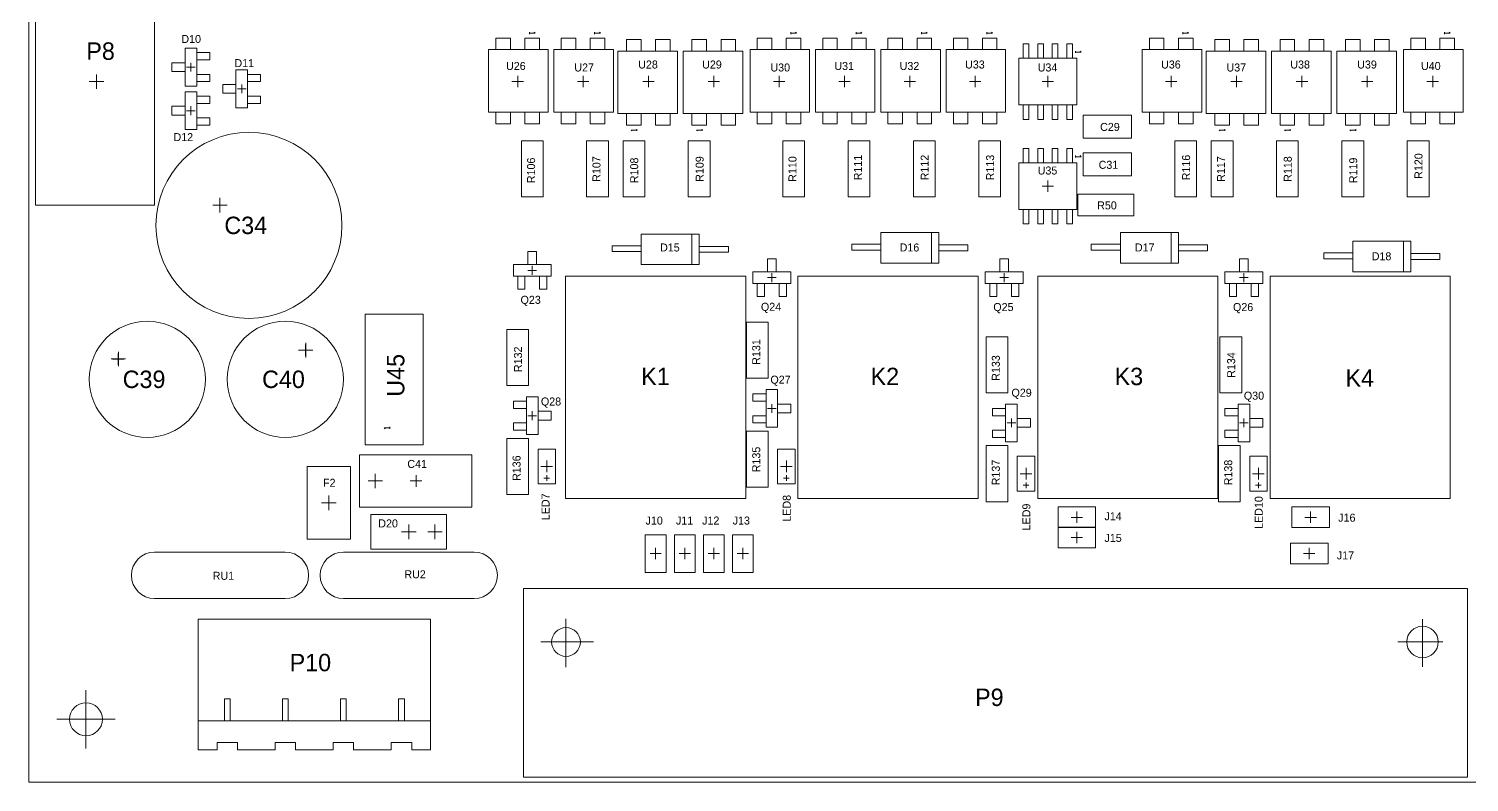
# Model space of a CAD drawing. Header units: millimetres. Extents: x 52 to 245, y 27 to 183.
# Drawn here: x 52.5 to 178.5, y 27 to 92.9 of the extents above; entities that cross this region are included whole.
import ezdxf

# ---------------------------------------------------------------- set-up
doc = ezdxf.new("R2010")
doc.units = ezdxf.units.MM
doc.layers.add('Mechanical15', color=56, linetype='Continuous')

msp = doc.modelspace()

# ---------------------------------------------------------------- linework, layer by layer
at = {"layer": 'Mechanical15', "color": 0, "lineweight": 5}
for p, q in [((52.5, 27), (52.5, 183.5)), ((53.09, 77.47), (53.09, 99.06)), ((63.5, 77.47), (63.5, 99.06)), ((93.34, 91.06), (93.34, 92.07)), ((93.34, 92.07), (94.61, 92.07)), ((94.61, 91.06), (94.61, 92.07)), ((95.88, 92.07), (97.15, 92.07)), ((95.88, 91.06), (95.88, 92.07)), ((96.27, 92.58), (96.27, 92.42)), ((96.27, 92.42), (96.27, 92.5)), ((96.27, 92.5), (96.77, 92.5)), ((96.77, 92.5), (96.68, 92.58)), ((97.15, 91.06), (97.15, 92.07)), ((99.06, 91.06), (99.06, 92.07)), ((99.06, 92.07), (100.33, 92.07)), ((100.33, 91.06), (100.33, 92.07)), ((101.6, 92.07), (102.87, 92.07)), ((101.6, 91.06), (101.6, 92.07)), ((101.98, 92.58), (101.98, 92.42)), ((101.98, 92.42), (101.98, 92.5)), ((101.98, 92.5), (102.48, 92.5)), ((102.48, 92.5), (102.4, 92.58)), ((102.87, 91.06), (102.87, 92.07)), ((104.77, 90.93), (104.77, 91.95)), ((104.77, 91.95), (106.04, 91.95)), ((106.04, 90.93), (106.04, 91.95)), ((107.31, 90.93), (107.31, 91.95)), ((107.31, 91.95), (108.58, 91.95)), ((108.58, 90.93), (108.58, 91.95)), ((110.49, 90.93), (110.49, 91.95)), ((110.49, 91.95), (111.76, 91.95)), ((111.76, 90.93), (111.76, 91.95)), ((113.03, 90.93), (113.03, 91.95)), ((113.03, 91.95), (114.3, 91.95)), ((114.3, 90.93), (114.3, 91.95)), ((116.2, 92.07), (117.47, 92.07)), ((116.2, 91.06), (116.2, 92.07)), ((117.47, 91.06), (117.47, 92.07)), ((118.74, 91.06), (118.74, 92.07)), ((118.74, 92.07), (120.01, 92.07)), ((119.13, 92.58), (119.13, 92.42)), ((119.13, 92.42), (119.13, 92.5)), ((119.13, 92.5), (119.63, 92.5)), ((119.63, 92.5), (119.54, 92.58)), ((120.01, 91.06), (120.01, 92.07)), ((121.92, 92.07), (123.19, 92.07)), ((121.92, 91.06), (121.92, 92.07)), ((123.19, 91.06), (123.19, 92.07)), ((124.46, 91.06), (124.46, 92.07)), ((124.46, 92.07), (125.73, 92.07)), ((124.84, 92.58), (124.84, 92.42)), ((124.84, 92.42), (124.84, 92.5)), ((124.84, 92.5), (125.34, 92.5)), ((125.34, 92.5), (125.26, 92.58)), ((125.73, 91.06), (125.73, 92.07)), ((127.63, 92.07), (128.9, 92.07)), ((127.63, 91.06), (127.63, 92.07)), ((128.9, 91.06), (128.9, 92.07)), ((130.17, 91.06), (130.17, 92.07)), ((130.17, 92.07), (131.44, 92.07)), ((130.56, 92.58), (130.56, 92.42)), ((130.56, 92.42), (130.56, 92.5)), ((130.56, 92.5), (131.06, 92.5)), ((131.06, 92.5), (130.97, 92.58)), ((131.44, 91.06), (131.44, 92.07)), ((133.35, 92.07), (134.62, 92.07)), ((133.35, 91.06), (133.35, 92.07)), ((134.62, 91.06), (134.62, 92.07)), ((135.89, 91.06), (135.89, 92.07)), ((135.89, 92.07), (137.16, 92.07)), ((136.27, 92.58), (136.27, 92.42)), ((136.27, 92.42), (136.27, 92.5)), ((136.27, 92.5), (136.77, 92.5)), ((136.77, 92.5), (136.69, 92.58)), ((137.16, 91.06), (137.16, 92.07)), ((150.5, 91.06), (150.5, 92.07)), ((150.5, 92.07), (151.76, 92.07)), ((151.76, 91.06), (151.76, 92.07)), ((153.03, 92.07), (154.31, 92.07)), ((153.03, 91.06), (153.03, 92.07)), ((153.42, 92.58), (153.42, 92.42)), ((153.42, 92.42), (153.42, 92.5)), ((153.42, 92.5), (153.92, 92.5)), ((153.92, 92.5), (153.83, 92.58)), ((154.31, 91.06), (154.31, 92.07)), ((156.21, 91.95), (157.48, 91.95)), ((156.21, 90.93), (156.21, 91.95)), ((157.48, 90.93), (157.48, 91.95)), ((158.75, 91.95), (160.02, 91.95)), ((158.75, 90.93), (158.75, 91.95)), ((160.02, 90.93), (160.02, 91.95)), ((161.93, 91.95), (163.19, 91.95)), ((161.93, 90.93), (161.93, 91.95)), ((163.19, 90.93), (163.19, 91.95)), ((164.47, 91.95), (165.74, 91.95)), ((164.47, 90.93), (164.47, 91.95)), ((165.74, 90.93), (165.74, 91.95)), ((167.64, 90.93), (167.64, 91.95)), ((167.64, 91.95), (168.91, 91.95)), ((168.91, 90.93), (168.91, 91.95)), ((170.18, 90.93), (170.18, 91.95)), ((170.18, 91.95), (171.45, 91.95)), ((171.45, 90.93), (171.45, 91.95)), ((173.35, 91.06), (173.35, 92.07)), ((173.35, 92.07), (174.62, 92.07)), ((174.62, 91.06), (174.62, 92.07)), ((175.9, 92.07), (177.16, 92.07)), ((175.9, 91.06), (175.9, 92.07)), ((176.28, 92.58), (176.28, 92.42)), ((176.28, 92.42), (176.28, 92.5)), ((176.28, 92.5), (176.78, 92.5)), ((176.78, 92.5), (176.69, 92.58)), ((177.16, 91.06), (177.16, 92.07)), ((66.17, 87.88), (66.17, 91.19)), ((66.17, 91.19), (67.18, 91.19)), ((67.18, 87.88), (67.18, 91.19)), ((67.18, 90.8), (68.33, 90.8)), ((68.33, 90.17), (68.33, 90.8)), ((92.71, 85.6), (92.71, 91.06)), ((92.71, 91.06), (97.92, 91.06)), ((97.92, 85.6), (97.92, 91.06)), ((98.42, 85.6), (98.42, 91.06)), ((98.42, 91.06), (103.63, 91.06)), ((103.63, 85.6), (103.63, 91.06)), ((104.01, 85.47), (104.01, 90.93)), ((104.01, 90.93), (109.22, 90.93)), ((109.22, 85.47), (109.22, 90.93)), ((109.73, 85.47), (109.73, 90.93)), ((109.73, 90.93), (114.94, 90.93)), ((114.94, 85.47), (114.94, 90.93)), ((115.57, 91.06), (120.78, 91.06)), ((115.57, 85.6), (115.57, 91.06)), ((120.78, 85.6), (120.78, 91.06)), ((121.28, 91.06), (126.49, 91.06)), ((121.28, 85.6), (121.28, 91.06)), ((126.49, 85.6), (126.49, 91.06)), ((127, 91.06), (132.21, 91.06)), ((127, 85.6), (127, 91.06)), ((132.21, 85.6), (132.21, 91.06)), ((132.71, 91.06), (137.92, 91.06)), ((132.71, 85.6), (132.71, 91.06)), ((137.92, 85.6), (137.92, 91.06)), ((139.45, 91.57), (139.95, 91.57)), ((139.45, 90.3), (139.45, 91.57)), ((139.95, 90.3), (139.95, 91.57)), ((140.72, 91.57), (141.22, 91.57)), ((140.72, 90.3), (140.72, 91.57)), ((141.22, 90.3), (141.22, 91.57)), ((141.99, 91.57), (142.49, 91.57)), ((141.99, 90.3), (141.99, 91.57)), ((142.49, 90.3), (142.49, 91.57)), ((143.26, 90.3), (143.26, 91.57)), ((143.26, 91.57), (143.76, 91.57)), ((143.76, 90.3), (143.76, 91.57)), ((144.02, 90.93), (144.02, 90.77)), ((144.02, 90.77), (144.02, 90.85)), ((144.02, 90.85), (144.52, 90.85)), ((144.52, 90.85), (144.43, 90.93)), ((149.86, 85.6), (149.86, 91.06)), ((149.86, 91.06), (155.07, 91.06)), ((155.07, 85.6), (155.07, 91.06)), ((155.45, 90.93), (160.66, 90.93)), ((155.45, 85.47), (155.45, 90.93)), ((160.66, 85.47), (160.66, 90.93)), ((161.16, 90.93), (166.37, 90.93)), ((161.16, 85.47), (161.16, 90.93)), ((166.37, 85.47), (166.37, 90.93)), ((166.88, 85.47), (166.88, 90.93)), ((166.88, 90.93), (172.09, 90.93)), ((172.09, 85.47), (172.09, 90.93)), ((172.72, 85.6), (172.72, 91.06)), ((172.72, 91.06), (177.93, 91.06)), ((177.93, 85.6), (177.93, 91.06)), ((65.02, 89.92), (66.17, 89.92)), ((65.02, 89.15), (65.02, 89.92)), ((66.29, 89.53), (67.06, 89.53)), ((66.67, 89.15), (66.67, 89.92)), ((67.18, 90.17), (68.33, 90.17)), ((139.06, 90.3), (144.15, 90.3)), ((139.06, 86.23), (139.06, 90.3)), ((144.15, 86.23), (144.15, 90.3)), ((57.78, 88.27), (59.05, 88.27)), ((58.42, 87.63), (58.42, 88.9)), ((65.02, 89.15), (66.17, 89.15)), ((67.18, 88.9), (68.33, 88.9)), ((67.18, 88.27), (68.33, 88.27)), ((68.33, 88.27), (68.33, 88.9)), ((70.61, 89.28), (71.63, 89.28)), ((70.61, 85.98), (70.61, 89.28)), ((71.63, 85.98), (71.63, 89.28)), ((71.63, 88.9), (72.77, 88.9)), ((71.63, 88.27), (72.77, 88.27)), ((72.77, 88.27), (72.77, 88.9)), ((94.75, 88.27), (95.75, 88.27)), ((95.25, 87.77), (95.25, 88.76)), ((100.47, 88.27), (101.46, 88.27)), ((100.97, 87.77), (100.97, 88.76)), ((106.18, 88.27), (107.18, 88.27)), ((106.68, 87.77), (106.68, 88.76)), ((111.9, 88.27), (112.89, 88.27)), ((112.39, 87.77), (112.39, 88.76)), ((117.61, 88.27), (118.61, 88.27)), ((118.11, 87.77), (118.11, 88.76)), ((123.32, 88.27), (124.32, 88.27)), ((123.82, 87.77), (123.82, 88.76)), ((129.04, 88.27), (130.04, 88.27)), ((129.54, 87.77), (129.54, 88.76)), ((134.75, 88.27), (135.75, 88.27)), ((135.25, 87.77), (135.25, 88.76)), ((141.11, 88.27), (142.1, 88.27)), ((141.6, 87.77), (141.6, 88.76)), ((151.9, 88.27), (152.9, 88.27)), ((152.4, 87.77), (152.4, 88.76)), ((157.62, 88.27), (158.61, 88.27)), ((158.12, 87.77), (158.12, 88.76)), ((163.33, 88.27), (164.33, 88.27)), ((163.83, 87.77), (163.83, 88.76)), ((169.05, 88.27), (170.04, 88.27)), ((169.54, 87.77), (169.54, 88.76)), ((174.76, 88.27), (175.76, 88.27)), ((175.26, 87.77), (175.26, 88.76)), ((66.17, 87.88), (67.18, 87.88)), ((66.17, 87.38), (67.18, 87.38)), ((66.17, 84.07), (66.17, 87.38)), ((67.18, 84.07), (67.18, 87.38)), ((67.18, 86.99), (68.33, 86.99)), ((68.33, 86.36), (68.33, 86.99)), ((69.47, 87.25), (69.47, 88.01)), ((69.47, 88.01), (70.61, 88.01)), ((69.47, 87.25), (70.61, 87.25)), ((70.74, 87.63), (71.5, 87.63)), ((71.12, 87.25), (71.12, 88.01)), ((71.63, 86.99), (72.77, 86.99)), ((72.77, 86.36), (72.77, 86.99)), ((65.02, 85.34), (65.02, 86.11)), ((65.02, 86.11), (66.17, 86.11)), ((66.29, 85.72), (67.06, 85.72)), ((66.67, 85.34), (66.67, 86.11)), ((67.18, 86.36), (68.33, 86.36)), ((70.61, 85.98), (71.63, 85.98)), ((71.63, 86.36), (72.77, 86.36)), ((139.06, 86.23), (144.15, 86.23)), ((139.45, 84.96), (139.45, 86.23)), ((139.95, 84.96), (139.95, 86.23)), ((140.72, 84.96), (140.72, 86.23)), ((141.22, 84.96), (141.22, 86.23)), ((141.99, 84.96), (141.99, 86.23)), ((142.49, 84.96), (142.49, 86.23)), ((143.26, 84.96), (143.26, 86.23)), ((143.76, 84.96), (143.76, 86.23)), ((65.02, 85.34), (66.17, 85.34)), ((67.18, 85.09), (68.33, 85.09)), ((67.18, 84.45), (68.33, 84.45)), ((68.33, 84.45), (68.33, 85.09)), ((92.71, 85.6), (97.92, 85.6)), ((93.34, 84.58), (93.34, 85.6)), ((93.34, 84.58), (94.61, 84.58)), ((94.61, 84.58), (94.61, 85.6)), ((95.88, 84.58), (95.88, 85.6)), ((95.88, 84.58), (97.15, 84.58)), ((97.15, 84.58), (97.15, 85.6)), ((98.42, 85.6), (103.63, 85.6)), ((99.06, 84.58), (99.06, 85.6)), ((99.06, 84.58), (100.33, 84.58)), ((100.33, 84.58), (100.33, 85.6)), ((101.6, 84.58), (101.6, 85.6)), ((101.6, 84.58), (102.87, 84.58)), ((102.87, 84.58), (102.87, 85.6)), ((104.01, 85.47), (109.22, 85.47)), ((104.77, 84.45), (104.77, 85.47)), ((104.77, 84.45), (106.04, 84.45)), ((106.04, 84.45), (106.04, 85.47)), ((107.31, 84.45), (107.31, 85.47)), ((107.31, 84.45), (108.58, 84.45)), ((108.58, 84.45), (108.58, 85.47)), ((109.73, 85.47), (114.94, 85.47)), ((110.49, 84.45), (110.49, 85.47)), ((110.49, 84.45), (111.76, 84.45)), ((111.76, 84.45), (111.76, 85.47)), ((113.03, 84.45), (113.03, 85.47)), ((113.03, 84.45), (114.3, 84.45)), ((114.3, 84.45), (114.3, 85.47)), ((115.57, 85.6), (120.78, 85.6)), ((116.2, 84.58), (116.2, 85.6)), ((116.2, 84.58), (117.47, 84.58)), ((117.47, 84.58), (117.47, 85.6)), ((118.74, 84.58), (118.74, 85.6)), ((118.74, 84.58), (120.01, 84.58)), ((120.01, 84.58), (120.01, 85.6)), ((121.28, 85.6), (126.49, 85.6)), ((121.92, 84.58), (121.92, 85.6)), ((121.92, 84.58), (123.19, 84.58)), ((123.19, 84.58), (123.19, 85.6)), ((124.46, 84.58), (124.46, 85.6)), ((124.46, 84.58), (125.73, 84.58)), ((125.73, 84.58), (125.73, 85.6)), ((127, 85.6), (132.21, 85.6)), ((127.63, 84.58), (127.63, 85.6)), ((127.63, 84.58), (128.9, 84.58)), ((128.9, 84.58), (128.9, 85.6)), ((130.17, 84.58), (130.17, 85.6)), ((130.17, 84.58), (131.44, 84.58)), ((131.44, 84.58), (131.44, 85.6)), ((132.71, 85.6), (137.92, 85.6)), ((133.35, 84.58), (133.35, 85.6)), ((133.35, 84.58), (134.62, 84.58)), ((134.62, 84.58), (134.62, 85.6)), ((135.89, 84.58), (135.89, 85.6)), ((135.89, 84.58), (137.16, 84.58)), ((137.16, 84.58), (137.16, 85.6)), ((139.45, 84.96), (139.95, 84.96)), ((140.72, 84.96), (141.22, 84.96)), ((141.99, 84.96), (142.49, 84.96)), ((143.26, 84.96), (143.76, 84.96)), ((144.71, 83.33), (144.71, 85.33)), ((144.71, 85.33), (148.91, 85.33)), ((148.91, 83.33), (148.91, 85.33)), ((149.86, 85.6), (155.07, 85.6)), ((150.5, 84.58), (150.5, 85.6)), ((150.5, 84.58), (151.76, 84.58)), ((151.76, 84.58), (151.76, 85.6)), ((153.03, 84.58), (153.03, 85.6)), ((153.03, 84.58), (154.31, 84.58)), ((154.31, 84.58), (154.31, 85.6)), ((155.45, 85.47), (160.66, 85.47)), ((156.21, 84.45), (156.21, 85.47)), ((156.21, 84.45), (157.48, 84.45)), ((157.48, 84.45), (157.48, 85.47)), ((158.75, 84.45), (158.75, 85.47)), ((158.75, 84.45), (160.02, 84.45)), ((160.02, 84.45), (160.02, 85.47)), ((161.16, 85.47), (166.37, 85.47)), ((161.93, 84.45), (161.93, 85.47)), ((161.93, 84.45), (163.19, 84.45)), ((163.19, 84.45), (163.19, 85.47)), ((164.47, 84.45), (164.47, 85.47)), ((164.47, 84.45), (165.74, 84.45)), ((165.74, 84.45), (165.74, 85.47)), ((166.88, 85.47), (172.09, 85.47)), ((167.64, 84.45), (167.64, 85.47)), ((167.64, 84.45), (168.91, 84.45)), ((168.91, 84.45), (168.91, 85.47)), ((170.18, 84.45), (170.18, 85.47)), ((170.18, 84.45), (171.45, 84.45)), ((171.45, 84.45), (171.45, 85.47)), ((172.72, 85.6), (177.93, 85.6)), ((173.35, 84.58), (173.35, 85.6)), ((173.35, 84.58), (174.62, 84.58)), ((174.62, 84.58), (174.62, 85.6)), ((175.9, 84.58), (175.9, 85.6)), ((175.9, 84.58), (177.16, 84.58)), ((177.16, 84.58), (177.16, 85.6)), ((66.17, 84.07), (67.18, 84.07)), ((105.66, 84.03), (105.16, 84.03)), ((105.16, 84.03), (105.25, 83.95)), ((105.66, 83.95), (105.66, 84.11)), ((105.66, 84.11), (105.66, 84.03)), ((111.38, 84.03), (110.88, 84.03)), ((110.88, 84.03), (110.96, 83.95)), ((111.38, 83.95), (111.38, 84.11)), ((111.38, 84.11), (111.38, 84.03)), ((144.71, 83.33), (148.91, 83.33)), ((157.1, 84.03), (156.6, 84.03)), ((156.6, 84.03), (156.68, 83.95)), ((157.1, 83.95), (157.1, 84.11)), ((157.1, 84.11), (157.1, 84.03)), ((162.81, 84.03), (162.31, 84.03)), ((162.31, 84.03), (162.4, 83.95)), ((162.81, 83.95), (162.81, 84.11)), ((162.81, 84.11), (162.81, 84.03)), ((168.53, 84.03), (168.03, 84.03)), ((168.03, 84.03), (168.11, 83.95)), ((168.53, 83.95), (168.53, 84.11)), ((168.53, 84.11), (168.53, 84.03)), ((95.57, 83.1), (97.47, 83.1)), ((95.57, 78.19), (95.57, 83.1)), ((97.47, 78.19), (97.47, 83.1)), ((101.28, 83.1), (103.19, 83.1)), ((101.28, 78.19), (101.28, 83.1)), ((103.19, 78.19), (103.19, 83.1)), ((104.46, 78.19), (104.46, 83.1)), ((104.46, 83.1), (106.36, 83.1)), ((106.36, 78.19), (106.36, 83.1)), ((110.17, 78.19), (110.17, 83.1)), ((110.17, 83.1), (112.08, 83.1)), ((112.08, 78.19), (112.08, 83.1)), ((118.43, 83.1), (120.33, 83.1)), ((118.43, 78.19), (118.43, 83.1)), ((120.33, 78.19), (120.33, 83.1)), ((124.14, 83.1), (126.04, 83.1)), ((124.14, 78.19), (124.14, 83.1)), ((126.04, 78.19), (126.04, 83.1)), ((129.86, 78.19), (129.86, 83.1)), ((129.86, 83.1), (131.76, 83.1)), ((131.76, 78.19), (131.76, 83.1)), ((135.57, 83.1), (137.47, 83.1)), ((135.57, 78.19), (135.57, 83.1)), ((137.47, 78.19), (137.47, 83.1)), ((139.45, 81.15), (139.45, 82.42)), ((139.45, 82.42), (139.95, 82.42)), ((139.95, 81.15), (139.95, 82.42)), ((140.72, 81.15), (140.72, 82.42)), ((140.72, 82.42), (141.22, 82.42)), ((141.22, 81.15), (141.22, 82.42)), ((141.99, 81.15), (141.99, 82.42)), ((141.99, 82.42), (142.49, 82.42)), ((142.49, 81.15), (142.49, 82.42)), ((143.26, 82.42), (143.76, 82.42)), ((143.26, 81.15), (143.26, 82.42)), ((143.76, 81.15), (143.76, 82.42)), ((144.71, 82.03), (148.91, 82.03)), ((144.71, 80.03), (144.71, 82.03)), ((148.91, 80.03), (148.91, 82.03)), ((152.72, 83.1), (154.62, 83.1)), ((152.72, 78.19), (152.72, 83.1)), ((154.62, 78.19), (154.62, 83.1)), ((155.89, 78.19), (155.89, 83.1)), ((155.89, 83.1), (157.8, 83.1)), ((157.8, 78.19), (157.8, 83.1)), ((161.61, 78.19), (161.61, 83.1)), ((161.61, 83.1), (163.51, 83.1)), ((163.51, 78.19), (163.51, 83.1)), ((167.32, 78.19), (167.32, 83.1)), ((167.32, 83.1), (169.23, 83.1)), ((169.23, 78.19), (169.23, 83.1)), ((173.04, 78.19), (173.04, 83.1)), ((173.04, 83.1), (174.94, 83.1)), ((174.94, 78.19), (174.94, 83.1)), ((139.06, 77.09), (139.06, 81.15)), ((139.06, 81.15), (144.15, 81.15)), ((144.02, 81.79), (144.02, 81.62)), ((144.02, 81.62), (144.02, 81.7)), ((144.02, 81.7), (144.52, 81.7)), ((144.15, 77.09), (144.15, 81.15)), ((144.52, 81.7), (144.43, 81.79)), ((141.6, 78.62), (141.6, 79.62)), ((144.71, 80.03), (148.91, 80.03)), ((69.21, 76.83), (69.21, 78.1)), ((95.57, 78.19), (97.47, 78.19)), ((101.28, 78.19), (103.19, 78.19)), ((104.46, 78.19), (106.36, 78.19)), ((110.17, 78.19), (112.08, 78.19)), ((118.43, 78.19), (120.33, 78.19)), ((124.14, 78.19), (126.04, 78.19)), ((129.86, 78.19), (131.76, 78.19)), ((135.57, 78.19), (137.47, 78.19)), ((141.11, 79.12), (142.1, 79.12)), ((144.23, 76.52), (144.23, 78.42)), ((144.23, 78.42), (149.14, 78.42)), ((149.14, 76.52), (149.14, 78.42)), ((152.72, 78.19), (154.62, 78.19)), ((155.89, 78.19), (157.8, 78.19)), ((161.61, 78.19), (163.51, 78.19)), ((167.32, 78.19), (169.23, 78.19)), ((173.04, 78.19), (174.94, 78.19)), ((53.09, 77.47), (63.5, 77.47)), ((68.58, 77.47), (69.85, 77.47)), ((68.71, 77.46), (69.71, 77.46)), ((69.21, 77.96), (69.21, 76.96)), ((139.06, 77.09), (144.15, 77.09)), ((139.45, 75.82), (139.45, 77.09)), ((139.95, 75.82), (139.95, 77.09)), ((140.72, 75.82), (140.72, 77.09)), ((141.22, 75.82), (141.22, 77.09)), ((141.99, 75.82), (141.99, 77.09)), ((142.49, 75.82), (142.49, 77.09)), ((143.26, 75.82), (143.26, 77.09)), ((143.76, 75.82), (143.76, 77.09)), ((139.45, 75.82), (139.95, 75.82)), ((140.72, 75.82), (141.22, 75.82)), ((141.99, 75.82), (142.49, 75.82)), ((143.26, 75.82), (143.76, 75.82)), ((144.23, 76.52), (149.14, 76.52)), ((106.05, 74.93), (111.12, 74.93)), ((106.05, 72.26), (106.05, 74.93)), ((110.49, 72.26), (110.49, 74.93)), ((111.12, 72.26), (111.12, 74.93)), ((127, 72.39), (127, 75.06)), ((127, 75.06), (132.08, 75.06)), ((131.44, 72.39), (131.44, 75.06)), ((132.08, 72.39), (132.08, 75.06)), ((147.96, 72.39), (147.96, 75.06)), ((147.96, 75.06), (153.03, 75.06)), ((152.4, 72.39), (152.4, 75.06)), ((153.03, 72.39), (153.03, 75.06)), ((96.14, 72.26), (96.14, 73.41)), ((96.14, 73.41), (96.9, 73.41)), ((96.9, 72.26), (96.9, 73.41)), ((103.5, 73.91), (106.05, 73.91)), ((103.5, 73.41), (103.5, 73.91)), ((103.5, 73.41), (106.05, 73.41)), ((111.12, 73.85), (113.67, 73.85)), ((111.12, 73.34), (113.67, 73.34)), ((113.67, 73.34), (113.67, 73.85)), ((124.46, 73.53), (124.46, 74.04)), ((124.46, 74.04), (127, 74.04)), ((124.46, 73.53), (127, 73.53)), ((132.08, 73.98), (134.62, 73.98)), ((132.08, 73.47), (134.62, 73.47)), ((134.62, 73.47), (134.62, 73.98)), ((145.41, 73.53), (145.41, 74.04)), ((145.41, 74.04), (147.96, 74.04)), ((145.41, 73.53), (147.96, 73.53)), ((153.03, 73.98), (155.57, 73.98)), ((153.03, 73.47), (155.57, 73.47)), ((155.57, 73.47), (155.57, 73.98)), ((165.74, 72.77), (165.74, 73.28)), ((165.74, 73.28), (168.28, 73.28)), ((168.28, 71.63), (168.28, 74.3)), ((168.28, 74.3), (173.35, 74.3)), ((172.72, 71.63), (172.72, 74.3)), ((173.35, 71.63), (173.35, 74.3)), ((173.35, 73.22), (175.9, 73.22)), ((175.9, 72.71), (175.9, 73.22)), ((94.87, 71.25), (94.87, 72.26)), ((94.87, 72.26), (98.17, 72.26)), ((96.52, 71.37), (96.52, 72.14)), ((98.17, 71.25), (98.17, 72.26)), ((106.05, 72.26), (111.12, 72.26)), ((117.09, 71.63), (117.09, 72.77)), ((117.09, 72.77), (117.86, 72.77)), ((117.86, 71.63), (117.86, 72.77)), ((127, 72.39), (132.08, 72.39)), ((137.41, 72.77), (138.18, 72.77)), ((137.41, 71.63), (137.41, 72.77)), ((138.18, 71.63), (138.18, 72.77)), ((147.96, 72.39), (153.03, 72.39)), ((158.37, 71.63), (158.37, 72.77)), ((158.37, 72.77), (159.13, 72.77)), ((159.13, 71.63), (159.13, 72.77)), ((165.74, 72.77), (168.28, 72.77)), ((173.35, 72.71), (175.9, 72.71)), ((94.87, 71.25), (98.17, 71.25)), ((95.25, 70.1), (95.25, 71.25)), ((95.88, 70.1), (95.88, 71.25)), ((96.14, 71.75), (96.9, 71.75)), ((97.16, 70.1), (97.16, 71.25)), ((97.79, 70.1), (97.79, 71.25)), ((99.44, 71.25), (115.19, 71.25)), ((99.44, 51.82), (99.44, 71.25)), ((115.19, 51.82), (115.19, 71.25)), ((115.82, 70.61), (115.82, 71.63)), ((115.82, 71.63), (119.13, 71.63)), ((115.82, 70.61), (119.13, 70.61)), ((116.2, 69.47), (116.2, 70.61)), ((116.84, 69.47), (116.84, 70.61)), ((117.09, 71.12), (117.86, 71.12)), ((117.47, 70.74), (117.47, 71.5)), ((118.11, 69.47), (118.11, 70.61)), ((118.75, 69.47), (118.75, 70.61)), ((119.13, 70.61), (119.13, 71.63)), ((119.76, 51.82), (119.76, 71.25)), ((119.76, 71.25), (135.51, 71.25)), ((135.51, 51.82), (135.51, 71.25)), ((136.14, 71.63), (139.45, 71.63)), ((136.14, 70.61), (136.14, 71.63)), ((136.14, 70.61), (139.45, 70.61)), ((136.53, 69.47), (136.53, 70.61)), ((137.16, 69.47), (137.16, 70.61)), ((137.41, 71.12), (138.18, 71.12)), ((137.79, 70.74), (137.79, 71.5)), ((138.43, 69.47), (138.43, 70.61)), ((139.06, 69.47), (139.06, 70.61)), ((139.45, 70.61), (139.45, 71.63)), ((140.72, 71.25), (156.46, 71.25)), ((140.72, 51.82), (140.72, 71.25)), ((156.46, 51.82), (156.46, 71.25)), ((157.1, 70.61), (157.1, 71.63)), ((157.1, 71.63), (160.4, 71.63)), ((157.1, 70.61), (160.4, 70.61)), ((157.48, 69.47), (157.48, 70.61)), ((158.12, 69.47), (158.12, 70.61)), ((158.37, 71.12), (159.13, 71.12)), ((158.75, 70.74), (158.75, 71.5)), ((159.38, 69.47), (159.38, 70.61)), ((160.02, 69.47), (160.02, 70.61)), ((160.4, 70.61), (160.4, 71.63)), ((161.04, 51.82), (161.04, 71.25)), ((161.04, 71.25), (176.78, 71.25)), ((168.28, 71.63), (173.35, 71.63)), ((176.78, 51.82), (176.78, 71.25)), ((95.25, 70.1), (95.88, 70.1)), ((97.16, 70.1), (97.79, 70.1)), ((116.2, 69.47), (116.84, 69.47)), ((118.11, 69.47), (118.75, 69.47)), ((136.53, 69.47), (137.16, 69.47)), ((138.43, 69.47), (139.06, 69.47)), ((157.48, 69.47), (158.12, 69.47)), ((159.38, 69.47), (160.02, 69.47)), ((81.91, 67.94), (86.99, 67.94)), ((81.91, 56.51), (81.91, 67.94)), ((86.99, 56.51), (86.99, 67.94)), ((115.25, 67.22), (117.16, 67.22)), ((115.25, 62.32), (115.25, 67.22)), ((117.16, 62.32), (117.16, 67.22)), ((94.3, 61.68), (94.3, 66.59)), ((94.3, 66.59), (96.2, 66.59)), ((96.2, 61.68), (96.2, 66.59)), ((136.21, 65.95), (138.11, 65.95)), ((136.21, 61.05), (136.21, 65.95)), ((138.11, 61.05), (138.11, 65.95)), ((156.66, 61.05), (156.66, 65.95)), ((156.66, 65.95), (158.56, 65.95)), ((158.56, 61.05), (158.56, 65.95)), ((60.32, 64.5), (60.32, 63.5)), ((60.33, 63.37), (60.33, 64.64)), ((76.07, 64.77), (77.34, 64.77)), ((77.2, 64.78), (76.2, 64.78)), ((76.7, 65.28), (76.7, 64.28)), ((76.71, 64.13), (76.71, 65.41)), ((59.69, 64.01), (60.96, 64.01)), ((59.82, 64), (60.82, 64)), ((115.25, 62.32), (117.16, 62.32)), ((94.3, 61.68), (96.2, 61.68)), ((96.01, 57.4), (96.01, 60.71)), ((96.01, 60.71), (97.03, 60.71)), ((97.03, 57.4), (97.03, 60.71)), ((115.82, 60.33), (115.82, 60.96)), ((115.82, 60.96), (116.97, 60.96)), ((116.97, 58.04), (116.97, 61.34)), ((116.97, 61.34), (117.98, 61.34)), ((117.98, 58.04), (117.98, 61.34)), ((136.21, 61.05), (138.11, 61.05)), ((156.66, 61.05), (158.56, 61.05)), ((94.87, 59.69), (94.87, 60.33)), ((94.87, 60.33), (96.01, 60.33)), ((94.87, 59.69), (96.01, 59.69)), ((96.52, 58.67), (96.52, 59.44)), ((97.03, 59.44), (98.17, 59.44)), ((98.17, 58.67), (98.17, 59.44)), ((115.82, 60.33), (116.97, 60.33)), ((117.09, 59.69), (117.86, 59.69)), ((117.47, 59.31), (117.47, 60.07)), ((117.98, 60.07), (119.13, 60.07)), ((117.98, 59.31), (119.13, 59.31)), ((119.13, 59.31), (119.13, 60.07)), ((136.78, 59.69), (137.92, 59.69)), ((136.78, 59.05), (136.78, 59.69)), ((137.92, 60.07), (138.94, 60.07)), ((137.92, 56.77), (137.92, 60.07)), ((138.94, 56.77), (138.94, 60.07)), ((157.1, 59.05), (157.1, 59.69)), ((157.1, 59.69), (158.24, 59.69)), ((158.24, 56.77), (158.24, 60.07)), ((158.24, 60.07), (159.26, 60.07)), ((159.26, 56.77), (159.26, 60.07)), ((84.07, 58), (83.57, 58)), ((83.57, 58), (83.66, 57.91)), ((84.07, 57.91), (84.07, 58.08)), ((84.07, 58.08), (84.07, 58)), ((94.87, 57.78), (94.87, 58.42)), ((94.87, 58.42), (96.01, 58.42)), ((96.14, 59.05), (96.9, 59.05)), ((97.03, 58.67), (98.17, 58.67)), ((115.82, 58.42), (115.82, 59.05)), ((115.82, 59.05), (116.97, 59.05)), ((115.82, 58.42), (116.97, 58.42)), ((116.97, 58.04), (117.98, 58.04)), ((136.78, 59.05), (137.92, 59.05)), ((138.05, 58.42), (138.81, 58.42)), ((138.43, 58.04), (138.43, 58.8)), ((138.94, 58.8), (140.08, 58.8)), ((138.94, 58.04), (140.08, 58.04)), ((140.08, 58.04), (140.08, 58.8)), ((157.1, 59.05), (158.24, 59.05)), ((158.37, 58.42), (159.13, 58.42)), ((158.75, 58.04), (158.75, 58.8)), ((159.26, 58.8), (160.4, 58.8)), ((159.26, 58.04), (160.4, 58.04)), ((160.4, 58.04), (160.4, 58.8)), ((94.3, 57.06), (96.2, 57.06)), ((94.3, 52.16), (94.3, 57.06)), ((94.87, 57.78), (96.01, 57.78)), ((96.01, 57.4), (97.03, 57.4)), ((96.2, 52.16), (96.2, 57.06)), ((115.25, 52.79), (115.25, 57.7)), ((115.25, 57.7), (117.16, 57.7)), ((117.16, 52.79), (117.16, 57.7)), ((136.78, 57.78), (137.92, 57.78)), ((136.78, 57.15), (136.78, 57.78)), ((136.78, 57.15), (137.92, 57.15)), ((137.92, 56.77), (138.94, 56.77)), ((157.1, 57.15), (157.1, 57.78)), ((157.1, 57.78), (158.24, 57.78)), ((157.1, 57.15), (158.24, 57.15)), ((158.24, 56.77), (159.26, 56.77)), ((81.41, 51.05), (81.41, 55.63)), ((81.41, 55.63), (91.23, 55.63)), ((81.91, 56.51), (86.99, 56.51)), ((91.23, 51.05), (91.23, 55.63)), ((97.03, 56.13), (98.55, 56.13)), ((97.03, 53.09), (97.03, 56.13)), ((98.55, 53.09), (98.55, 56.13)), ((117.98, 53.09), (117.98, 56.13)), ((117.98, 56.13), (119.51, 56.13)), ((119.51, 53.09), (119.51, 56.13)), ((136.21, 51.52), (136.21, 56.43)), ((136.21, 56.43), (138.11, 56.43)), ((138.11, 51.52), (138.11, 56.43)), ((138.94, 52.45), (138.94, 55.5)), ((138.94, 55.5), (140.46, 55.5)), ((140.46, 52.45), (140.46, 55.5)), ((156.53, 56.43), (158.43, 56.43)), ((156.53, 51.52), (156.53, 56.43)), ((158.43, 51.52), (158.43, 56.43)), ((159.26, 52.45), (159.26, 55.5)), ((159.26, 55.5), (160.78, 55.5)), ((160.78, 52.45), (160.78, 55.5)), ((76.83, 54.61), (80.64, 54.61)), ((76.83, 48.26), (76.83, 54.61)), ((80.64, 48.26), (80.64, 54.61)), ((97.28, 54.61), (98.3, 54.61)), ((97.79, 54.1), (97.79, 55.12)), ((118.24, 54.61), (119.25, 54.61)), ((118.75, 54.1), (118.75, 55.12)), ((139.7, 53.47), (139.7, 54.48)), ((160.02, 53.47), (160.02, 54.48)), ((82.17, 53.34), (83.44, 53.34)), ((82.8, 52.7), (82.8, 53.97)), ((85.86, 53.34), (86.86, 53.34)), ((86.36, 52.84), (86.36, 53.84)), ((97.03, 53.09), (98.55, 53.09)), ((97.54, 53.59), (98.04, 53.59)), ((97.79, 53.34), (97.79, 53.85)), ((117.98, 53.09), (119.51, 53.09)), ((118.49, 53.59), (119, 53.59)), ((118.75, 53.34), (118.75, 53.85)), ((139.19, 53.97), (140.21, 53.97)), ((139.45, 52.96), (139.95, 52.96)), ((139.7, 52.7), (139.7, 53.21)), ((159.51, 53.97), (160.53, 53.97)), ((159.77, 52.96), (160.27, 52.96)), ((160.02, 52.7), (160.02, 53.21)), ((78.74, 50.8), (78.74, 52.07)), ((94.3, 52.16), (96.2, 52.16)), ((99.44, 51.82), (115.19, 51.82)), ((115.25, 52.79), (117.16, 52.79)), ((119.76, 51.82), (135.51, 51.82)), ((138.94, 52.45), (140.46, 52.45)), ((140.72, 51.82), (156.46, 51.82)), ((159.26, 52.45), (160.78, 52.45)), ((161.04, 51.82), (176.78, 51.82)), ((78.1, 51.44), (79.38, 51.44)), ((81.41, 51.05), (91.23, 51.05)), ((82.42, 47.37), (82.42, 50.42)), ((82.42, 50.42), (89.03, 50.42)), ((89.03, 47.37), (89.03, 50.42)), ((136.21, 51.52), (138.11, 51.52)), ((142.5, 49.26), (142.5, 51.07)), ((142.5, 51.07), (145.79, 51.07)), ((144.15, 49.67), (144.15, 50.66)), ((145.79, 49.26), (145.79, 51.07)), ((156.53, 51.52), (158.43, 51.52)), ((162.94, 49.26), (162.94, 51.07)), ((162.94, 51.07), (166.24, 51.07)), ((164.59, 49.67), (164.59, 50.66)), ((166.24, 49.26), (166.24, 51.07)), ((85.72, 48.26), (85.72, 49.53)), ((88.01, 48.26), (88.01, 49.53)), ((142.5, 47.49), (142.5, 49.29)), ((142.5, 49.29), (145.79, 49.29)), ((142.5, 49.26), (145.79, 49.26)), ((143.65, 50.16), (144.64, 50.16)), ((145.79, 47.49), (145.79, 49.29)), ((162.94, 49.26), (166.24, 49.26)), ((164.09, 50.16), (165.09, 50.16)), ((76.83, 48.26), (80.64, 48.26)), ((85.09, 48.9), (86.36, 48.9)), ((87.38, 48.9), (88.65, 48.9)), ((106.41, 48.64), (108.22, 48.64)), ((106.41, 45.34), (106.41, 48.64)), ((108.22, 45.34), (108.22, 48.64)), ((108.95, 48.64), (110.76, 48.64)), ((108.95, 45.34), (108.95, 48.64)), ((110.76, 45.34), (110.76, 48.64)), ((111.49, 48.64), (113.3, 48.64)), ((111.49, 45.34), (111.49, 48.64)), ((113.3, 45.34), (113.3, 48.64)), ((114.03, 48.64), (115.84, 48.64)), ((114.03, 45.34), (114.03, 48.64)), ((115.84, 45.34), (115.84, 48.64)), ((143.65, 48.39), (144.64, 48.39)), ((144.15, 47.89), (144.15, 48.89)), ((162.82, 46.09), (162.82, 47.89)), ((162.82, 47.89), (166.11, 47.89)), ((166.11, 46.09), (166.11, 47.89)), ((63.5, 47.12), (74.93, 47.12)), ((80.01, 47.12), (91.44, 47.12)), ((82.42, 47.37), (89.03, 47.37)), ((106.82, 46.99), (107.81, 46.99)), ((107.31, 46.49), (107.31, 47.49)), ((109.36, 46.99), (110.35, 46.99)), ((109.86, 46.49), (109.86, 47.49)), ((111.9, 46.99), (112.89, 46.99)), ((112.39, 46.49), (112.39, 47.49)), ((114.44, 46.99), (115.43, 46.99)), ((114.94, 46.49), (114.94, 47.49)), ((142.5, 47.49), (145.79, 47.49)), ((163.97, 46.99), (164.96, 46.99)), ((164.47, 46.49), (164.47, 47.49)), ((162.82, 46.09), (166.11, 46.09)), ((106.41, 45.34), (108.22, 45.34)), ((108.95, 45.34), (110.76, 45.34)), ((111.49, 45.34), (113.3, 45.34)), ((114.03, 45.34), (115.84, 45.34)), ((63.5, 43.05), (74.93, 43.05)), ((80.01, 43.05), (91.44, 43.05)), ((95.76, 43.94), (178.31, 43.94)), ((95.76, 27.43), (95.76, 43.94)), ((178.31, 27.43), (178.31, 43.94)), ((67.31, 29.84), (67.31, 41.27)), ((67.31, 41.27), (87.63, 41.27)), ((87.63, 29.84), (87.63, 41.27)), ((99.47, 39.26), (99.47, 41.3)), ((174.37, 39.26), (174.37, 41.27)), ((97.27, 39.26), (99.47, 39.26)), ((99.47, 37.06), (99.47, 39.26)), ((99.47, 39.26), (101.87, 39.26)), ((172.2, 39.26), (174.37, 39.26)), ((174.37, 37.09), (174.37, 39.26)), ((174.37, 39.26), (176.16, 39.26)), ((57.5, 29.96), (57.5, 35.04)), ((69.6, 32.38), (69.6, 34.29)), ((69.6, 34.29), (70.1, 34.29)), ((70.1, 32.38), (70.1, 34.29)), ((74.68, 34.29), (75.18, 34.29)), ((74.68, 32.38), (74.68, 34.29)), ((75.18, 32.38), (75.18, 34.29)), ((79.76, 34.29), (80.26, 34.29)), ((79.76, 32.38), (79.76, 34.29)), ((80.26, 32.38), (80.26, 34.29)), ((84.84, 34.29), (85.34, 34.29)), ((84.84, 32.38), (84.84, 34.29)), ((85.34, 32.38), (85.34, 34.29)), ((54.96, 32.5), (60.04, 32.5)), ((67.31, 32.38), (87.63, 32.38)), ((68.96, 30.48), (70.74, 30.48)), ((68.96, 29.84), (68.96, 30.48)), ((70.74, 29.84), (70.74, 30.48)), ((74.04, 29.84), (74.04, 30.48)), ((74.04, 30.48), (75.82, 30.48)), ((75.82, 29.84), (75.82, 30.48)), ((79.12, 29.84), (79.12, 30.48)), ((79.12, 30.48), (80.9, 30.48)), ((80.9, 29.84), (80.9, 30.48)), ((84.2, 29.84), (84.2, 30.48)), ((84.2, 30.48), (85.98, 30.48)), ((85.98, 29.84), (85.98, 30.48)), ((67.31, 29.84), (68.96, 29.84)), ((70.74, 29.84), (72.39, 29.84)), ((72.39, 29.84), (74.04, 29.84)), ((75.82, 29.84), (77.47, 29.84)), ((77.47, 29.84), (79.12, 29.84)), ((80.9, 29.84), (82.55, 29.84)), ((82.55, 29.84), (84.2, 29.84)), ((85.98, 29.84), (87.63, 29.84)), ((52.5, 27), (244.98, 27)), ((95.76, 27.43), (178.31, 27.43))]:
    msp.add_line(p, q, dxfattribs=at)
for centre, radius in [((71.75, 75.69), 8.13), ((62.86, 62.23), 5.08), ((74.93, 62.23), 5.08), ((99.47, 39.26), 1.26), ((174.37, 39.26), 1.38), ((57.5, 32.5), 1.44)]:
    msp.add_circle(centre, radius, dxfattribs=at)
for centre, start, end in [((63.5, 45.09), 90, 270), ((74.93, 45.09), 270, 90), ((80.01, 45.09), 90, 270), ((91.44, 45.09), 270, 90)]:
    msp.add_arc(centre, 2.03, start, end, dxfattribs=at)

# ---------------------------------------------------------------- texts
for s, height, p in [('D10', 0.7, (65.84, 91.64)), ('P8', 1.524, (57.53, 90.17)), ('D11', 0.7, (70.48, 89.53)), ('U26', 0.7, (94.23, 89.28)), ('U27', 0.7, (100.2, 89.15)), ('U28', 0.7, (105.79, 89.41)), ('U29', 0.7, (111.38, 89.41)), ('U30', 0.7, (117.35, 89.15)), ('U31', 0.7, (122.94, 89.28)), ('U32', 0.7, (128.65, 89.28)), ('U33', 0.7, (134.37, 89.41)), ('U34', 0.7, (140.72, 89.15)), ('U36', 0.7, (151.51, 89.41)), ('U37', 0.7, (157.23, 89.15)), ('U38', 0.7, (162.81, 89.41)), ('U39', 0.7, (168.66, 89.41)), ('U40', 0.7, (174.24, 89.28)), ('C29', 0.7, (146.18, 83.95)), ('D12', 0.7, (65.15, 83.06)), ('U35', 0.7, (140.72, 80.14)), ('C31', 0.7, (146.05, 80.64)), ('R50', 0.7, (145.92, 77.09)), ('C34', 1.524, (69.6, 74.93)), ('D15', 0.7, (107.7, 73.41)), ('D16', 0.7, (128.65, 73.41)), ('D17', 0.7, (149.22, 73.41)), ('D18', 0.7, (169.93, 72.64)), ('Q23', 0.7, (95.5, 68.83)), ('Q24', 0.7, (116.52, 68.22)), ('Q25', 0.7, (136.84, 68.2)), ('Q26', 0.7, (157.8, 68.2)), ('C39', 1.524, (60.71, 61.47)), ('C40', 1.524, (72.9, 61.47)), ('K1', 1.524, (106.05, 61.72)), ('K2', 1.524, (126.11, 61.72)), ('K3', 1.524, (147.45, 61.72)), ('K4', 1.524, (167.64, 61.59)), ('Q27', 0.7, (117.35, 61.85)), ('Q28', 0.7, (97.28, 59.94)), ('Q29', 0.7, (138.43, 60.71)), ('Q30', 0.7, (158.75, 60.45)), ('C41', 0.7, (85.6, 54.48)), ('F2', 0.7, (78.23, 52.83)), ('J14', 0.7, (146.56, 49.91)), ('J16', 0.7, (167, 49.78)), ('D20', 0.7, (83.06, 49.28)), ('J10', 0.7, (106.43, 49.53)), ('J11', 0.7, (109.09, 49.53)), ('J12', 0.7, (111.38, 49.53)), ('J13', 0.7, (114.05, 49.53)), ('J15', 0.7, (146.56, 48.01)), ('J17', 0.7, (166.88, 46.48)), ('RU1', 0.7, (68.58, 44.7)), ('RU2', 0.7, (85.34, 44.83)), ('P10', 1.524, (75.31, 36.7)), ('P9', 1.524, (135.25, 33.66))]:
    msp.add_text(s, height=height, dxfattribs=at).set_placement(p)
for s, height, p in [('R120', 0.7, (174.37, 79.76)), ('R106', 0.7, (96.77, 79.38)), ('R107', 0.7, (102.49, 79.5)), ('R108', 0.7, (105.79, 79.38)), ('R109', 0.7, (111.51, 79.5)), ('R110', 0.7, (119.63, 79.5)), ('R111', 0.7, (125.35, 79.63)), ('R112', 0.7, (131.19, 79.63)), ('R113', 0.7, (136.91, 79.63)), ('R116', 0.7, (154.05, 79.63)), ('R117', 0.7, (157.1, 79.5)), ('R118', 0.7, (162.94, 79.5)), ('R119', 0.7, (168.66, 79.38)), ('R131', 0.7, (116.46, 63.5)), ('U45', 1.524, (85.34, 60.71)), ('R132', 0.7, (95.63, 62.86)), ('R133', 0.7, (137.41, 62.1)), ('R134', 0.7, (157.99, 62.36)), ('R136', 0.7, (95.5, 53.34)), ('R135', 0.7, (116.46, 54.1)), ('R137', 0.7, (137.41, 52.96)), ('R138', 0.7, (157.73, 52.96)), ('LED7', 0.7, (98.04, 49.91)), ('LED8', 0.7, (119.13, 49.78)), ('LED10', 0.7, (160.4, 49.15)), ('LED9', 0.7, (140.08, 49.02))]:
    msp.add_text(s, height=height, rotation=90, dxfattribs=at).set_placement(p)

doc.saveas('drawing.dxf')
